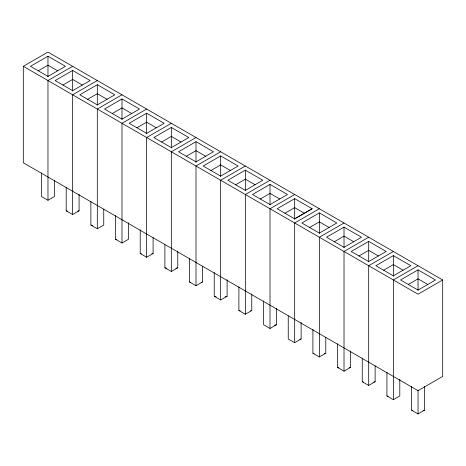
<?xml version="1.0" encoding="UTF-8"?>
<svg xmlns="http://www.w3.org/2000/svg" width="466" height="466" viewBox="0 0 466 466"><rect width="100%" height="100%" fill="white"/><g stroke="black" fill="none" stroke-linecap="round" stroke-linejoin="round"><path stroke-width="0.7" d="M23.3 66.318L47.969 52.07L442.7 279.967L442.7 376.417L418.031 390.665L23.3 162.768L23.3 66.318L418.031 294.209L442.7 279.967M47.969 56.223L30.488 66.318L47.969 76.407L65.456 66.318L47.969 56.223L47.969 76.75M38.259 70.803L47.969 65.193L57.685 70.803M72.644 66.318L47.969 80.56L47.969 200.275L41.532 196.559L41.532 172.834M72.644 70.465L55.157 80.56L72.644 90.654L90.124 80.56L72.644 70.465L72.644 90.992M62.927 85.045L72.644 79.436L82.354 85.045M97.312 80.56L72.644 94.802L72.644 214.517L66.201 210.801L66.201 187.076M97.312 84.707L79.826 94.802L97.312 104.897L114.793 94.802L97.312 84.707L97.312 105.24M87.596 99.287L97.312 93.683L107.023 99.287M121.981 94.802L97.312 109.044L97.312 228.765L90.876 225.049L90.876 201.318M121.981 98.949L104.501 109.044L121.981 119.139L139.468 109.044L121.981 98.949L121.981 119.482M112.271 113.529L121.981 107.926L131.697 113.529M146.65 109.044L121.981 123.292L121.981 243.007L115.545 239.291L115.545 215.566M146.65 113.197L129.169 123.292L146.65 133.381L164.137 123.292L146.65 113.197L146.65 133.725M136.94 127.777L146.65 122.168L156.366 127.777M171.325 123.292L146.65 137.534L146.65 257.249L140.214 253.533L140.214 229.808M171.325 127.439L153.838 137.534L171.325 147.629L188.806 137.534L171.325 127.439L171.325 147.967M47.969 200.275L54.411 196.559L54.411 180.744M161.609 142.019L171.325 136.41L181.035 142.019M195.994 137.534L171.325 151.776L171.325 248.227M195.994 141.681L178.513 151.776L195.994 161.871L213.475 151.776L195.994 141.681L195.994 162.215M72.644 214.517L79.08 210.801L79.08 194.27M186.284 156.261L195.994 150.652L205.704 156.261M220.663 151.776L195.994 166.018L195.994 285.74L189.557 282.017L189.557 258.292M220.663 155.924L203.182 166.018L220.663 176.113L238.149 166.018L220.663 155.924L220.663 176.457M97.312 228.765L103.749 225.049L103.749 209.228M210.952 170.504L220.663 164.9L230.379 170.504M245.337 166.018L220.663 180.26L220.663 299.982L214.226 296.265L214.226 272.54M245.337 170.172L227.851 180.26L245.337 190.355L262.818 180.26L245.337 170.172L245.337 190.699M121.981 243.007L128.418 239.291L128.418 222.754M235.621 184.752L245.337 179.142L255.048 184.752M270.006 180.26L245.337 194.508L245.337 314.224L238.895 310.507L238.895 286.782M270.006 184.414L252.525 194.508L270.006 204.597L287.487 194.508L270.006 184.414L270.006 204.941M146.65 257.249L153.093 253.533L153.093 237.718M260.296 198.994L270.006 193.384L279.716 198.994M294.675 194.508L270.006 208.751L270.006 328.466L263.57 324.75L263.57 301.024M294.675 198.656L277.194 208.751L294.675 218.845L312.162 208.751L294.675 198.656L294.675 219.183M164.888 244.772L164.888 267.775L171.325 271.492L177.762 267.775L177.762 251.238M284.965 213.236L294.675 207.626L304.391 213.236M294.675 218.845L312.162 208.751M319.35 208.751L294.675 222.993L294.675 342.708L288.238 338.992L288.238 315.989M319.35 212.898L301.863 222.993L319.35 233.087L336.831 222.993L319.35 212.898L319.35 233.431M195.994 285.74L202.43 282.017L202.43 266.202M309.634 227.478L319.35 221.874L329.06 227.478M344.019 222.993L319.35 237.235L319.35 356.956L312.907 353.24L312.907 329.514M344.019 227.14L326.532 237.235L344.019 247.33L361.5 237.235L344.019 227.14L344.019 247.673M220.663 299.982L227.105 296.265L227.105 279.728M334.303 241.72L344.019 236.116L353.729 241.72M368.688 237.235L344.019 251.483L344.019 371.198L337.582 367.482L337.582 343.757M368.688 241.388L351.207 251.483L368.688 261.572L386.174 251.483L368.688 241.388L368.688 261.915M245.337 314.224L251.774 310.507L251.774 293.97M358.977 255.968L368.688 250.359L378.404 255.968M393.356 251.483L368.688 265.725L368.688 385.44L362.251 381.724L362.251 357.999M393.356 255.63L375.876 265.725L393.356 275.82L410.843 265.725L393.356 255.63L393.356 276.157M270.006 328.466L276.443 324.75L276.443 308.212M383.646 270.21L393.356 264.601L403.073 270.21M418.031 265.725L393.356 279.967L393.356 399.682L386.92 395.966L386.92 372.241M418.031 269.872L400.544 279.967L418.031 290.062L435.512 279.967L418.031 269.872L418.031 290.405M294.675 342.708L301.112 338.992L301.112 322.46M408.315 284.452L418.031 278.843L427.741 284.452M319.35 356.956L325.786 353.24L325.786 337.419M344.019 371.198L350.455 367.482L350.455 350.945M368.688 385.44L375.124 381.724L375.124 365.909M393.356 399.682L399.799 395.966L399.799 379.429M411.589 386.483L411.589 410.208L418.031 413.93L424.468 410.208L424.468 386.483M77.787 211.127L79.08 210.801M151.8 253.859L153.093 253.533M175.822 268.265L177.762 267.775M201.137 282.344L202.43 282.017M225.16 296.755L227.105 296.265M250.481 310.834L251.774 310.507M274.503 325.239L276.443 324.75M299.819 339.318L301.112 338.992M324.493 353.566L325.786 353.24M349.162 367.808L350.455 367.482M373.831 382.05L375.124 381.724M423.175 410.54L424.468 410.208M66.201 210.801L67.483 211.127M90.876 225.049L92.798 225.538M115.545 239.291L116.826 239.617M140.214 253.533L141.495 253.859M164.888 267.775L166.805 268.265M189.557 282.017L190.839 282.344M214.226 296.265L216.148 296.755M238.895 310.507L240.176 310.834M312.907 353.24L314.189 353.566M337.582 367.482L338.864 367.808M362.251 381.724L363.532 382.05M386.92 395.966L388.201 396.292M411.589 410.208L412.87 410.54M418.031 390.205L418.031 413.93M171.325 248.489L171.325 271.492"/></g></svg>
